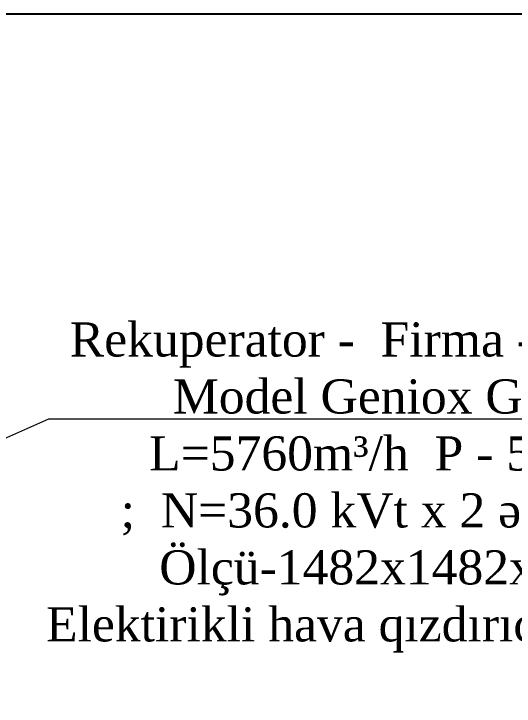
# Model space of a CAD drawing. Header units: inches. Extents: x 23 to 100097, y 11 to 104145.
# Drawn here: x 14204 to 17663, y 99359 to 104145 of the extents above; entities that cross this region are included whole.
import ezdxf

# ---------------------------------------------------------------- set-up
doc = ezdxf.new("R2010")
doc.units = ezdxf.units.IN
doc.header["$MEASUREMENT"] = 0
doc.layers.add('VRV MUSA', color=5, linetype='Continuous')
doc.styles.add('Times New  Roman', font='times.ttf')

msp = doc.modelspace()

# ---------------------------------------------------------------- linework, layer by layer
at = {"color": 4}
msp.add_lwpolyline([(3848.4, 104145), (25172.7, 104145), (25172.7, 80400.7), (3848.4, 80400.7)], close=True, dxfattribs=at)
at = {"layer": 'VRV MUSA', "color": 0, "linetype": 'ByBlock', "lineweight": 0, "ltscale": 1.55}
for p, q in [((14444.5, 101343.2), (11615.5, 100089.1, 0)), ((19277.6, 101343.2), (14444.5, 101343.2))]:
    msp.add_line(p, q, dxfattribs=at)

# ---------------------------------------------------------------- texts
at = {"color": 4, "insert": (16865.1, 99729.8), "char_height": 236.2937, "width": 6989.977, "attachment_point": 8, "rotation": 0.0002, "style": 'Times New  Roman'}
msp.add_mtext('{\\C0; \\C256;Rekuperator -\\C0; \\fA3 Times AzLat|b0|i0|c204|p18;\\H0.99997x;\\C256; \\fTimes New Roman|b0|i0|c204|p18;Firma -Systemair\\fA3 Times AzLat|b0|i0|c204|p18; \\P\\fTimes New Roman|b0|i0|c204|p18;\\C0;Model \\H0.99994x;Geniox GO\\H1.0001x;\\C256; 14\\H0.99994x;  \\P\\C0;L=5760m\\fTimes New Roman|b0|i0|c238|p18;³\\fTimes New Roman|b0|i0|c204|p18;/h  P - 500 Pa\\P ;  N=36.0 kVt x 2 \\fTimes New Roman|b0|i0|c238|p18;ədəd\\fTimes New Roman|b0|i0|c204|p18; ~3 ;\\P\\fTimes New Roman|b0|i0|c238|p18;Ölçü-1482x1482x3382\\fTimes New Roman|b0|i0|c204|p18;\\PElektirikli hava q\\fTimes New Roman|b0|i0|c238|p18;ızdırıcı\\fTimes New Roman|b0|i0|c204|p18;-Q-30kVt}', dxfattribs=at)

doc.saveas('drawing.dxf')
